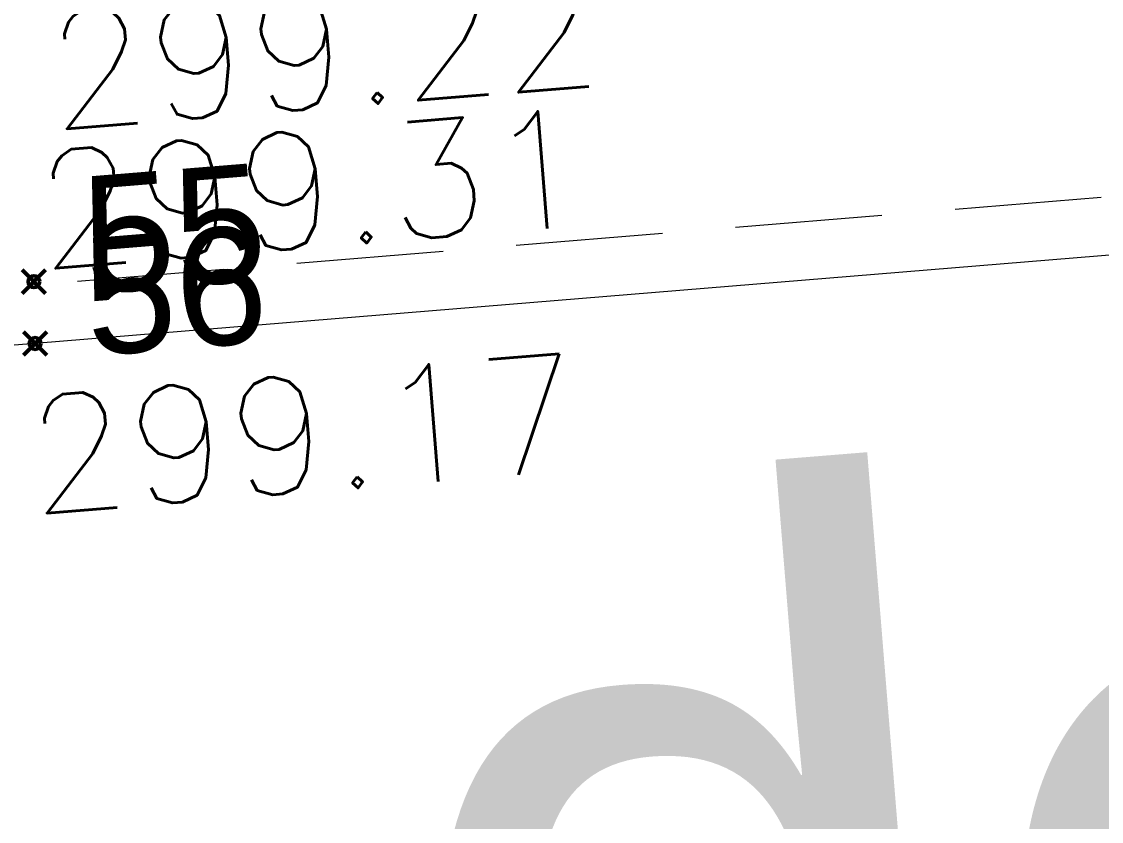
# Model space of a CAD drawing. Header units: metres. Extents: x 1851758 to 1852050, y 5187822 to 5188223.
# Drawn here: x 1851887.006 to 1851889.765, y 5187876.689 to 5187878.734 of the extents above; entities that cross this region are included whole.
import ezdxf
from ezdxf.enums import TextEntityAlignment as Align

# ---------------------------------------------------------------- set-up
doc = ezdxf.new("R2010")
doc.units = ezdxf.units.M
doc.header["$LTSCALE"] = 2.5
doc.header["$PDMODE"] = 35
doc.header["$PDSIZE"] = 0.03
doc.linetypes.add('L8', pattern=[0.225, 0.15, -0.075])
doc.layers.get('0').update_dxf_attribs({"linetype": 'CONTINUOUS', "lineweight": 30})
doc.layers.add('N', color=1, linetype='CONTINUOUS', plot=False)
for name, color, linetype, lineweight in [('P', 7, 'CONTINUOUS', 50), ('VOI', 251, 'CONTINUOUS', 20), ('VOI_NOM', 170, 'CONTINUOUS', 40), ('Z', 7, 'CONTINUOUS', 9)]:
    doc.layers.add(name, color=color, linetype=linetype, lineweight=lineweight)
doc.layers.add('PRO_VOI_PLANCHETTES', color=232, linetype='CONTINUOUS')
doc.styles.add('_ECRITURE_GRAS', font='NEWSGOTB.TTF')
doc.styles.add('SIMPLEX', font='SIMPLEX.SHX', dxfattribs={"oblique": 27})
doc.styles.get("Standard").update_dxf_attribs({"font": 'arial.ttf'})

# ---------------------------------------------------------------- blocks, each defined once
blk = doc.blocks.new('TCPOINT')
blk.add_point((0, 0))
at = {"layer": 'N'}
blk.add_attdef('MAT', (0.2, 0.2), '', height=0.34, dxfattribs=at)
at = {"layer": 'Z', "style": 'SIMPLEX'}
blk.add_attdef('ALT', (0.2, -0.54), '', height=0.34, dxfattribs=at)

msp = doc.modelspace()

# ---------------------------------------------------------------- hatches: boundary and pattern name
at = {"layer": 'PRO_VOI_PLANCHETTES'}
h = msp.add_hatch(color=256, dxfattribs=at)
h.dxf.hatch_style = 1
edge = h.paths.add_edge_path()
edge.add_arc((1851926.4252, 5187498.2076), 385.1553, 94.067373, 99.391014, ccw=False)
edge.add_line((1851899.1063, 5187882.3928), (1851938.5438, 5187885.1975))
edge.add_line((1851938.5438, 5187885.1975), (1851938.7524, 5187882.2942))
edge.add_line((1851938.7524, 5187882.2942), (1851938.7225, 5187882.2918))
edge.add_line((1851938.7225, 5187882.2918), (1851938.5161, 5187885.1654))
edge.add_line((1851938.5161, 5187885.1654), (1851899.1052, 5187882.3626))
edge.add_arc((1851926.4252, 5187498.2076), 385.1253, 94.067849, 99.391226)
edge.add_line((1851863.5824, 5187878.1711), (1851863.5789, 5187878.2009))

# ---------------------------------------------------------------- linework, layer by layer
at = {"layer": 'PRO_VOI_PLANCHETTES', "flags": 128}
msp.add_lwpolyline([(1851863.5789, 5187878.2009, -0.023233), (1851899.1063, 5187882.3928), (1851938.5438, 5187885.1975), (1851938.7524, 5187882.2942), (1851938.7225, 5187882.2918), (1851938.5161, 5187885.1654), (1851899.1052, 5187882.3626, 0.023232), (1851863.5824, 5187878.1711)], format="xyb", close=True, dxfattribs=at)
at = {"layer": 'VOI', "linetype": 'L8', "flags": 128}
msp.add_lwpolyline([(1851976.6693, 5187885.3047), (1851970.013, 5187884.7629), (1851956.2715, 5187883.692), (1851953.8325, 5187883.4922), (1851936.7382, 5187882.1342), (1851919.7918, 5187880.7585), (1851910.7776, 5187880.0076), (1851904.8873, 5187879.5294), (1851887.0287, 5187878.0595), (1851868.9293, 5187876.6098), (1851862.6631, 5187876.1318), (1851857.1947, 5187875.6892), (1851855.6144, 5187875.5574)], dxfattribs=at)
at = {"layer": 'VOI', "flags": 128}
msp.add_lwpolyline([(1851976.6794, 5187885.1588), (1851970.0249, 5187884.6145), (1851956.2833, 5187883.5436), (1851953.8444, 5187883.3438), (1851936.7502, 5187881.9858), (1851919.804, 5187880.6102), (1851910.7898, 5187879.8592), (1851904.8994, 5187879.381), (1851887.0408, 5187877.9111), (1851868.9409, 5187876.4614), (1851862.6748, 5187875.9834), (1851857.2069, 5187875.5408), (1851855.6268, 5187875.409)], dxfattribs=at)

# ---------------------------------------------------------------- block references
at = {"layer": 'P'}
ref = msp.add_blockref('TCPOINT', (1851887.0809, 5187878.7879, 299.22), dxfattribs=dict(at, rotation=301.9002445867005))
ref.add_attrib('MAT', '54', (1851887.2186, 5187878.7558, 299.22), dxfattribs={"layer": 'N', "height": 0.3, "rotation": 4.6408})
ref.add_attrib('ALT', '299.22', dxfattribs={"layer": 'Z', "height": 0.3, "rotation": 4.6408, "style": 'SIMPLEX'}).set_placement((1851887.0599, 5187878.7559, 299.22), align=Align.TOP_LEFT)
ref = msp.add_blockref('TCPOINT', (1851887.0377, 5187878.0692, 299.31), dxfattribs=dict(at, rotation=301.9002445867005))
ref.add_attrib('MAT', '55', (1851887.1755, 5187878.0371, 299.31), dxfattribs={"layer": 'N', "height": 0.3, "rotation": 4.6408})
ref.add_attrib('ALT', '299.31', dxfattribs={"layer": 'Z', "height": 0.3, "rotation": 4.6408, "style": 'SIMPLEX'}).set_placement((1851887.0308, 5187878.3993, 299.31), align=Align.TOP_LEFT)
ref = msp.add_blockref('TCPOINT', (1851887.0408, 5187877.9111, 299.17), dxfattribs=dict(at, rotation=301.9002445867005))
ref.add_attrib('MAT', '56', (1851887.1785, 5187877.8791, 299.17), dxfattribs={"layer": 'N', "height": 0.3, "rotation": 4.6408})
ref.add_attrib('ALT', '299.17', dxfattribs={"layer": 'Z', "height": 0.3, "rotation": 4.6408, "style": 'SIMPLEX'}).set_placement((1851887.0087, 5187877.7734, 299.17), align=Align.TOP_LEFT)

# ---------------------------------------------------------------- texts
at = {"layer": 'VOI_NOM', "style": '_ECRITURE_GRAS'}
msp.add_text('Route     des     Echets', height=2, rotation=4.6408, dxfattribs=at).set_placement((1851877.2181, 5187874.5499))

doc.saveas('drawing.dxf')
